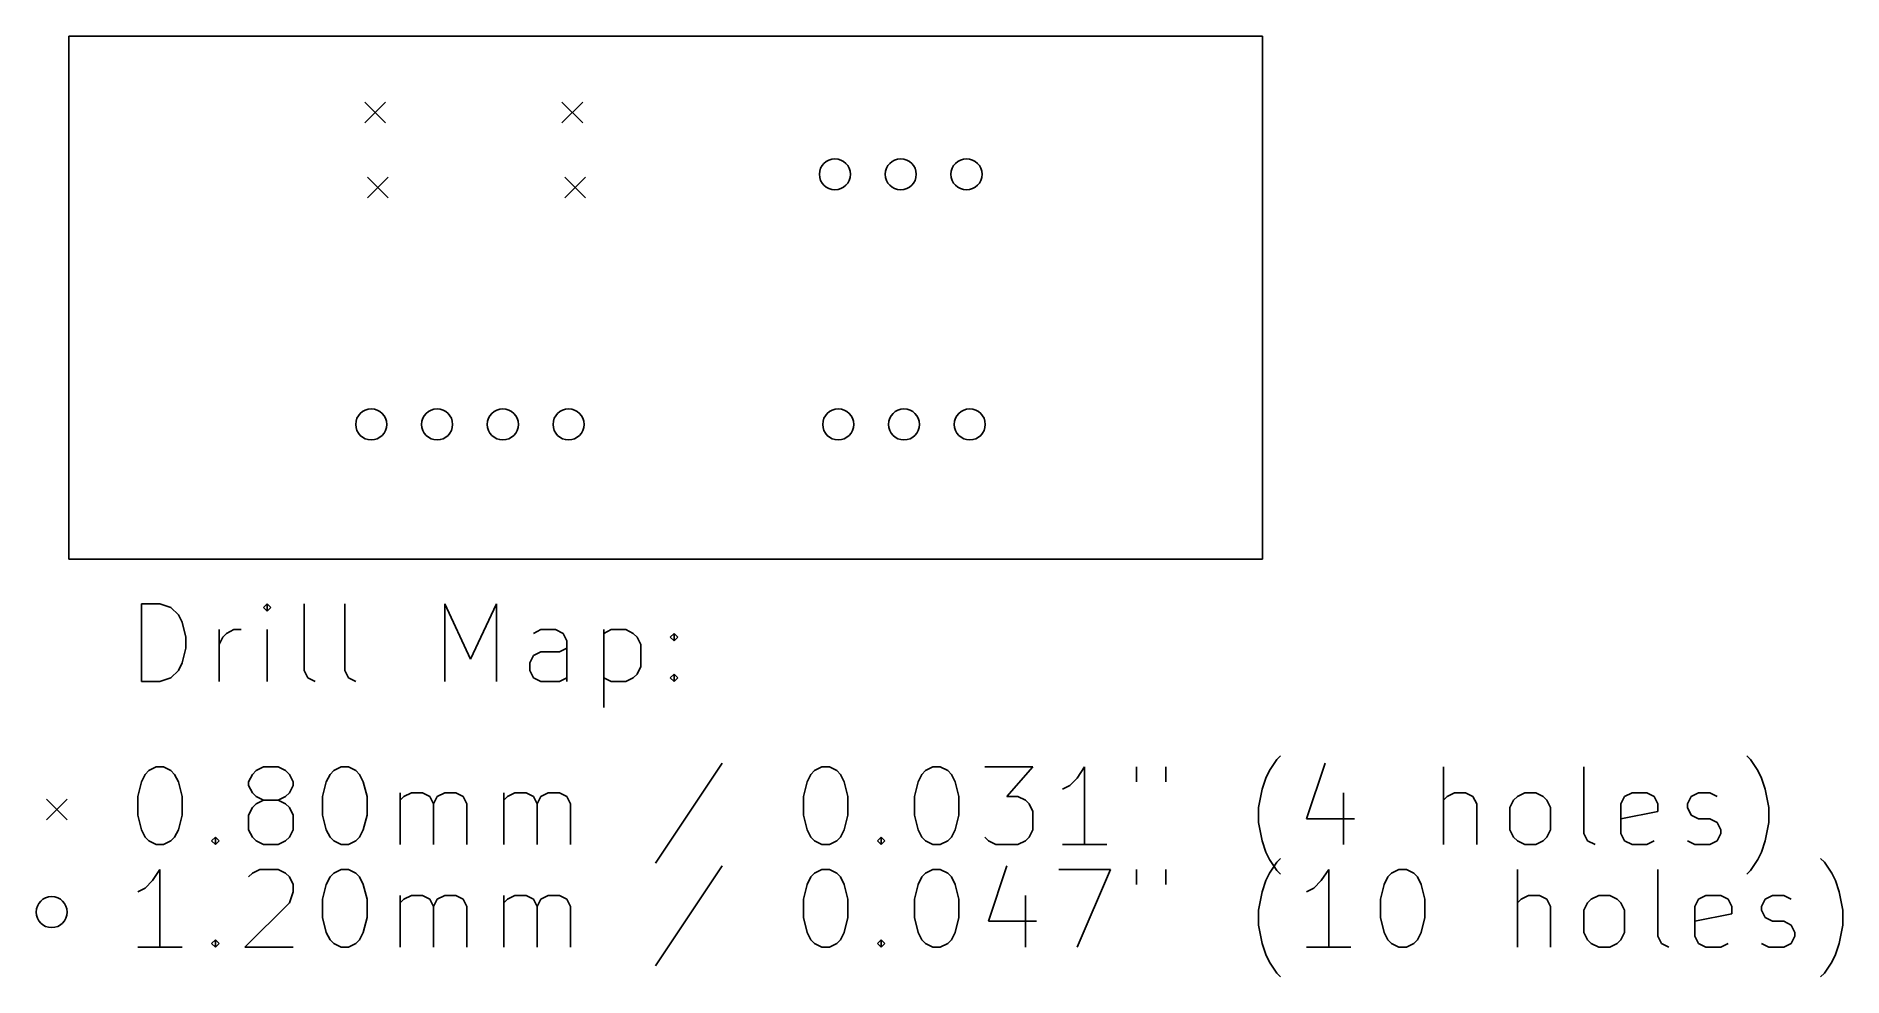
# Model space of a CAD drawing. Extents: x 94.8 to 164.5, y -107.7 to -71.4.
import ezdxf

# ---------------------------------------------------------------- set-up
doc = ezdxf.new("R2010")
doc.units = 0
doc.layers.add('BLACK', color=7, linetype='CONTINUOUS')

msp = doc.modelspace()

# ---------------------------------------------------------------- linework, layer by layer
at = {"layer": 'BLACK', "linetype": 'CONTINUOUS'}
for p, q in [((96.012, -71.374), (96.012, -91.567)), ((96.012, -71.374), (142.113, -71.374)), ((142.113, -71.374), (142.113, -91.567)), ((107.441, -73.919), (108.241, -74.719)), ((108.241, -73.919), (107.441, -74.719)), ((115.061, -73.919), (115.861, -74.719)), ((115.861, -73.919), (115.061, -74.719)), ((107.55, -76.816), (108.35, -77.616)), ((108.35, -76.816), (107.55, -77.616)), ((115.17, -76.816), (115.97, -77.616)), ((115.97, -76.816), (115.17, -77.616)), ((142.113, -91.567), (96.012, -91.567)), ((98.8163, -96.2841), (98.8163, -93.2841)), ((98.8163, -93.2841), (99.5306, -93.2841)), ((99.5306, -93.2841), (99.9591, -93.427)), ((99.9591, -93.427), (100.245, -93.7127)), ((103.673, -93.2841), (103.531, -93.427)), ((103.531, -93.427), (103.673, -93.5699)), ((103.816, -93.427), (103.673, -93.2841)), ((103.673, -93.2841), (103.673, -93.5699)), ((103.673, -93.5699), (103.816, -93.427)), ((105.102, -95.8556), (105.102, -93.2841)), ((106.673, -95.8556), (106.673, -93.2841)), ((110.531, -96.2841), (110.531, -93.2841)), ((110.531, -93.2841), (111.531, -95.427)), ((111.531, -95.427), (112.531, -93.2841)), ((112.531, -93.2841), (112.531, -96.2841)), ((100.245, -93.7127), (100.388, -93.9984)), ((100.388, -93.9984), (100.531, -94.5699)), ((100.531, -94.5699), (100.531, -94.9984)), ((101.816, -96.2841), (101.816, -94.2841)), ((101.816, -94.8556), (101.959, -94.5699)), ((101.959, -94.5699), (102.102, -94.427)), ((102.102, -94.427), (102.388, -94.2841)), ((102.388, -94.2841), (102.673, -94.2841)), ((103.673, -96.2841), (103.673, -94.2841)), ((114.245, -94.2841), (113.959, -94.427)), ((114.816, -94.2841), (114.245, -94.2841)), ((115.102, -94.427), (114.816, -94.2841)), ((115.245, -94.7127), (115.102, -94.427)), ((115.245, -96.2841), (115.245, -94.7127)), ((116.673, -94.2841), (116.673, -97.2841)), ((116.673, -94.427), (116.959, -94.2841)), ((116.959, -94.2841), (117.531, -94.2841)), ((117.531, -94.2841), (117.816, -94.427)), ((117.816, -94.427), (117.959, -94.5699)), ((117.959, -94.5699), (118.102, -94.8556)), ((118.102, -94.8556), (118.102, -95.7127)), ((119.245, -94.5699), (119.388, -94.427)), ((119.388, -94.7127), (119.245, -94.5699)), ((119.388, -94.427), (119.531, -94.5699)), ((119.388, -94.427), (119.388, -94.7127)), ((119.531, -94.5699), (119.388, -94.7127)), ((100.388, -95.5699), (100.245, -95.8556)), ((100.531, -94.9984), (100.388, -95.5699)), ((113.816, -95.5699), (113.959, -95.2841)), ((113.816, -95.8556), (113.816, -95.5699)), ((113.959, -95.2841), (114.245, -95.1413)), ((114.245, -95.1413), (114.959, -95.1413)), ((114.959, -95.1413), (115.245, -94.9984)), ((99.5306, -96.2841), (98.8163, -96.2841)), ((99.9591, -96.1413), (99.5306, -96.2841)), ((100.245, -95.8556), (99.9591, -96.1413)), ((105.245, -96.1413), (105.102, -95.8556)), ((105.531, -96.2841), (105.245, -96.1413)), ((106.816, -96.1413), (106.673, -95.8556)), ((107.102, -96.2841), (106.816, -96.1413)), ((113.959, -96.1413), (113.816, -95.8556)), ((114.245, -96.2841), (113.959, -96.1413)), ((114.959, -96.2841), (114.245, -96.2841)), ((115.245, -96.1413), (114.959, -96.2841)), ((116.959, -96.2841), (116.673, -96.1413)), ((117.531, -96.2841), (116.959, -96.2841)), ((117.816, -96.1413), (117.531, -96.2841)), ((117.959, -95.9984), (117.816, -96.1413)), ((118.102, -95.7127), (117.959, -95.9984)), ((119.245, -96.1413), (119.388, -95.9984)), ((119.388, -96.2841), (119.245, -96.1413)), ((119.388, -95.9984), (119.531, -96.1413)), ((119.388, -95.9984), (119.388, -96.2841)), ((119.531, -96.1413), (119.388, -96.2841)), ((98.9591, -99.8699), (99.102, -99.727)), ((99.102, -99.727), (99.3877, -99.5841)), ((99.3877, -99.5841), (99.6734, -99.5841)), ((99.6734, -99.5841), (99.9591, -99.727)), ((99.9591, -99.727), (100.102, -99.8699)), ((103.102, -99.8699), (103.245, -99.727)), ((103.245, -99.727), (103.531, -99.5841)), ((103.531, -99.5841), (104.102, -99.5841)), ((104.102, -99.5841), (104.388, -99.727)), ((104.388, -99.727), (104.531, -99.8699)), ((106.102, -99.8699), (106.245, -99.727)), ((106.245, -99.727), (106.531, -99.5841)), ((106.531, -99.5841), (106.816, -99.5841)), ((106.816, -99.5841), (107.102, -99.727)), ((107.102, -99.727), (107.245, -99.8699)), ((121.245, -99.4413), (118.673, -103.298)), ((124.673, -99.8699), (124.816, -99.727)), ((124.816, -99.727), (125.102, -99.5841)), ((125.102, -99.5841), (125.388, -99.5841)), ((125.388, -99.5841), (125.673, -99.727)), ((125.673, -99.727), (125.816, -99.8699)), ((128.959, -99.8699), (129.102, -99.727)), ((129.102, -99.727), (129.388, -99.5841)), ((129.388, -99.5841), (129.673, -99.5841)), ((129.673, -99.5841), (129.959, -99.727)), ((129.959, -99.727), (130.102, -99.8699)), ((131.388, -99.5841), (133.245, -99.5841)), ((133.245, -99.5841), (132.245, -100.727)), ((135.245, -99.5841), (134.959, -100.013)), ((135.245, -102.584), (135.245, -99.5841)), ((137.245, -99.5841), (137.245, -100.156)), ((138.388, -99.5841), (138.388, -100.156)), ((142.245, -100.013), (142.388, -99.727)), ((142.388, -99.727), (142.673, -99.2984)), ((142.673, -99.2984), (142.816, -99.1556)), ((144.531, -99.4413), (143.816, -101.584)), ((149.102, -102.584), (149.102, -99.5841)), ((154.531, -102.156), (154.531, -99.5841)), ((160.959, -99.2984), (160.816, -99.1556)), ((161.245, -99.727), (160.959, -99.2984)), ((161.388, -100.013), (161.245, -99.727)), ((98.6734, -100.727), (98.8163, -100.156)), ((98.8163, -100.156), (98.9591, -99.8699)), ((100.102, -99.8699), (100.245, -100.156)), ((100.245, -100.156), (100.388, -100.727)), ((102.959, -100.156), (103.102, -99.8699)), ((102.959, -100.298), (102.959, -100.156)), ((103.102, -100.584), (102.959, -100.298)), ((104.531, -99.8699), (104.673, -100.156)), ((104.673, -100.298), (104.531, -100.584)), ((104.673, -100.156), (104.673, -100.298)), ((105.816, -100.727), (105.959, -100.156)), ((105.959, -100.156), (106.102, -99.8699)), ((107.245, -99.8699), (107.388, -100.156)), ((107.388, -100.156), (107.531, -100.727)), ((124.388, -100.727), (124.531, -100.156)), ((124.531, -100.156), (124.673, -99.8699)), ((125.816, -99.8699), (125.959, -100.156)), ((125.959, -100.156), (126.102, -100.727)), ((128.673, -100.727), (128.816, -100.156)), ((128.816, -100.156), (128.959, -99.8699)), ((130.102, -99.8699), (130.245, -100.156)), ((130.245, -100.156), (130.388, -100.727)), ((134.673, -100.298), (134.388, -100.441)), ((134.959, -100.013), (134.673, -100.298)), ((141.959, -101.156), (142.102, -100.441)), ((142.102, -100.441), (142.245, -100.013)), ((161.531, -100.441), (161.388, -100.013)), ((161.673, -101.156), (161.531, -100.441)), ((95.152, -100.827), (95.952, -101.627)), ((95.952, -100.827), (95.152, -101.627)), ((98.6734, -101.441), (98.6734, -100.727)), ((100.388, -100.727), (100.388, -101.441)), ((103.102, -101.156), (102.959, -101.441)), ((103.245, -100.727), (103.102, -100.584)), ((103.245, -101.013), (103.102, -101.156)), ((103.531, -100.87), (103.245, -100.727)), ((103.531, -100.87), (103.245, -101.013)), ((104.102, -100.87), (103.531, -100.87)), ((104.388, -100.727), (104.102, -100.87)), ((104.388, -101.013), (104.102, -100.87)), ((104.531, -100.584), (104.388, -100.727)), ((104.531, -101.156), (104.388, -101.013)), ((104.673, -101.441), (104.531, -101.156)), ((105.816, -101.441), (105.816, -100.727)), ((107.531, -100.727), (107.531, -101.441)), ((108.816, -102.584), (108.816, -100.584)), ((108.816, -100.87), (108.959, -100.727)), ((108.959, -100.727), (109.245, -100.584)), ((109.245, -100.584), (109.673, -100.584)), ((109.673, -100.584), (109.959, -100.727)), ((109.959, -100.727), (110.102, -101.013)), ((110.102, -101.013), (110.245, -100.727)), ((110.102, -101.013), (110.102, -102.584)), ((110.245, -100.727), (110.531, -100.584)), ((110.531, -100.584), (110.959, -100.584)), ((110.959, -100.584), (111.245, -100.727)), ((111.245, -100.727), (111.388, -101.013)), ((111.388, -101.013), (111.388, -102.584)), ((112.816, -102.584), (112.816, -100.584)), ((112.816, -100.87), (112.959, -100.727)), ((112.959, -100.727), (113.245, -100.584)), ((113.245, -100.584), (113.673, -100.584)), ((113.673, -100.584), (113.959, -100.727)), ((113.959, -100.727), (114.102, -101.013)), ((114.102, -101.013), (114.245, -100.727)), ((114.102, -101.013), (114.102, -102.584)), ((114.245, -100.727), (114.531, -100.584)), ((114.531, -100.584), (114.959, -100.584)), ((114.959, -100.584), (115.245, -100.727)), ((115.245, -100.727), (115.388, -101.013)), ((115.388, -101.013), (115.388, -102.584)), ((124.388, -101.441), (124.388, -100.727)), ((126.102, -100.727), (126.102, -101.441)), ((128.673, -101.441), (128.673, -100.727)), ((130.388, -100.727), (130.388, -101.441)), ((132.245, -100.727), (132.673, -100.727)), ((132.673, -100.727), (132.959, -100.87)), ((132.959, -100.87), (133.102, -101.013)), ((133.102, -101.013), (133.245, -101.298)), ((141.959, -101.727), (141.959, -101.156)), ((145.245, -100.584), (145.245, -102.584)), ((149.245, -100.727), (149.102, -100.87)), ((149.531, -100.584), (149.245, -100.727)), ((149.959, -100.584), (149.531, -100.584)), ((150.245, -100.727), (149.959, -100.584)), ((150.388, -101.013), (150.245, -100.727)), ((150.388, -102.584), (150.388, -101.013)), ((151.673, -101.156), (151.816, -100.87)), ((151.673, -102.013), (151.673, -101.156)), ((151.816, -100.87), (151.959, -100.727)), ((151.959, -100.727), (152.245, -100.584)), ((152.245, -100.584), (152.673, -100.584)), ((152.673, -100.584), (152.959, -100.727)), ((152.959, -100.727), (153.102, -100.87)), ((153.102, -100.87), (153.245, -101.156)), ((153.245, -101.156), (153.245, -102.013)), ((155.959, -101.013), (156.102, -100.727)), ((155.959, -102.156), (155.959, -101.013)), ((156.102, -100.727), (156.388, -100.584)), ((156.388, -100.584), (156.959, -100.584)), ((156.959, -100.584), (157.245, -100.727)), ((157.245, -100.727), (157.388, -101.013)), ((157.388, -101.013), (157.388, -101.298)), ((158.531, -101.013), (158.673, -100.727)), ((158.531, -101.156), (158.531, -101.013)), ((158.673, -101.441), (158.531, -101.156)), ((158.673, -100.727), (158.959, -100.584)), ((158.959, -100.584), (159.388, -100.584)), ((159.388, -100.584), (159.673, -100.727)), ((161.673, -101.727), (161.673, -101.156)), ((98.8163, -102.013), (98.6734, -101.441)), ((100.388, -101.441), (100.245, -102.013)), ((102.959, -101.441), (102.959, -102.013)), ((104.673, -102.013), (104.673, -101.441)), ((105.959, -102.013), (105.816, -101.441)), ((107.531, -101.441), (107.388, -102.013)), ((124.531, -102.013), (124.388, -101.441)), ((126.102, -101.441), (125.959, -102.013)), ((128.816, -102.013), (128.673, -101.441)), ((130.388, -101.441), (130.245, -102.013)), ((133.245, -101.298), (133.245, -102.013)), ((142.102, -102.441), (141.959, -101.727)), ((143.816, -101.584), (145.673, -101.584)), ((157.388, -101.298), (155.959, -101.584)), ((158.959, -101.584), (158.673, -101.441)), ((159.388, -101.584), (158.959, -101.584)), ((159.673, -101.727), (159.388, -101.584)), ((159.816, -102.013), (159.673, -101.727)), ((161.531, -102.441), (161.673, -101.727)), ((98.9591, -102.298), (98.8163, -102.013)), ((99.102, -102.441), (98.9591, -102.298)), ((99.3877, -102.584), (99.102, -102.441)), ((99.9591, -102.441), (99.6734, -102.584)), ((100.102, -102.298), (99.9591, -102.441)), ((100.245, -102.013), (100.102, -102.298)), ((101.531, -102.441), (101.673, -102.298)), ((101.673, -102.584), (101.531, -102.441)), ((101.673, -102.298), (101.816, -102.441)), ((101.673, -102.298), (101.673, -102.584)), ((101.816, -102.441), (101.673, -102.584)), ((102.959, -102.013), (103.102, -102.298)), ((103.102, -102.298), (103.245, -102.441)), ((103.245, -102.441), (103.531, -102.584)), ((104.102, -102.584), (104.388, -102.441)), ((104.388, -102.441), (104.531, -102.298)), ((104.531, -102.298), (104.673, -102.013)), ((106.102, -102.298), (105.959, -102.013)), ((106.245, -102.441), (106.102, -102.298)), ((106.531, -102.584), (106.245, -102.441)), ((107.102, -102.441), (106.816, -102.584)), ((107.245, -102.298), (107.102, -102.441)), ((107.388, -102.013), (107.245, -102.298)), ((124.673, -102.298), (124.531, -102.013)), ((124.816, -102.441), (124.673, -102.298)), ((125.102, -102.584), (124.816, -102.441)), ((125.673, -102.441), (125.388, -102.584)), ((125.816, -102.298), (125.673, -102.441)), ((125.959, -102.013), (125.816, -102.298)), ((127.245, -102.441), (127.388, -102.298)), ((127.388, -102.584), (127.245, -102.441)), ((127.388, -102.298), (127.531, -102.441)), ((127.388, -102.298), (127.388, -102.584)), ((127.531, -102.441), (127.388, -102.584)), ((128.959, -102.298), (128.816, -102.013)), ((129.102, -102.441), (128.959, -102.298)), ((129.388, -102.584), (129.102, -102.441)), ((129.959, -102.441), (129.673, -102.584)), ((130.102, -102.298), (129.959, -102.441)), ((130.245, -102.013), (130.102, -102.298)), ((131.531, -102.441), (131.388, -102.298)), ((131.816, -102.584), (131.531, -102.441)), ((132.959, -102.441), (132.673, -102.584)), ((133.102, -102.298), (132.959, -102.441)), ((133.245, -102.013), (133.102, -102.298)), ((142.245, -102.87), (142.102, -102.441)), ((151.816, -102.298), (151.673, -102.013)), ((151.959, -102.441), (151.816, -102.298)), ((152.245, -102.584), (151.959, -102.441)), ((152.959, -102.441), (152.673, -102.584)), ((153.102, -102.298), (152.959, -102.441)), ((153.245, -102.013), (153.102, -102.298)), ((154.673, -102.441), (154.531, -102.156)), ((154.959, -102.584), (154.673, -102.441)), ((156.102, -102.441), (155.959, -102.156)), ((156.388, -102.584), (156.102, -102.441)), ((157.245, -102.441), (156.959, -102.584)), ((158.531, -102.441), (158.816, -102.584)), ((159.388, -102.584), (159.673, -102.441)), ((159.673, -102.441), (159.816, -102.156)), ((159.816, -102.156), (159.816, -102.013)), ((161.388, -102.87), (161.531, -102.441)), ((99.6734, -102.584), (99.3877, -102.584)), ((103.531, -102.584), (104.102, -102.584)), ((106.816, -102.584), (106.531, -102.584)), ((125.388, -102.584), (125.102, -102.584)), ((129.673, -102.584), (129.388, -102.584)), ((132.673, -102.584), (131.816, -102.584)), ((136.102, -102.584), (134.388, -102.584)), ((142.388, -103.156), (142.245, -102.87)), ((142.673, -103.584), (142.388, -103.156)), ((142.388, -103.687), (142.673, -103.258)), ((142.673, -103.258), (142.816, -103.116)), ((152.673, -102.584), (152.245, -102.584)), ((156.959, -102.584), (156.388, -102.584)), ((158.816, -102.584), (159.388, -102.584)), ((160.959, -103.584), (161.245, -103.156)), ((161.245, -103.156), (161.388, -102.87)), ((163.816, -103.258), (163.673, -103.116)), ((164.102, -103.687), (163.816, -103.258)), ((99.5306, -103.544), (99.2449, -103.973)), ((99.5306, -106.544), (99.5306, -103.544)), ((102.959, -103.83), (103.102, -103.687)), ((103.102, -103.687), (103.388, -103.544)), ((103.388, -103.544), (104.102, -103.544)), ((104.102, -103.544), (104.388, -103.687)), ((104.388, -103.687), (104.531, -103.83)), ((104.531, -103.83), (104.673, -104.116)), ((105.959, -104.116), (106.102, -103.83)), ((106.102, -103.83), (106.245, -103.687)), ((106.245, -103.687), (106.531, -103.544)), ((106.531, -103.544), (106.816, -103.544)), ((106.816, -103.544), (107.102, -103.687)), ((107.102, -103.687), (107.245, -103.83)), ((107.245, -103.83), (107.388, -104.116)), ((121.245, -103.401), (118.673, -107.258)), ((124.531, -104.116), (124.673, -103.83)), ((124.673, -103.83), (124.816, -103.687)), ((124.816, -103.687), (125.102, -103.544)), ((125.102, -103.544), (125.388, -103.544)), ((125.388, -103.544), (125.673, -103.687)), ((125.673, -103.687), (125.816, -103.83)), ((125.816, -103.83), (125.959, -104.116)), ((128.816, -104.116), (128.959, -103.83)), ((128.959, -103.83), (129.102, -103.687)), ((129.102, -103.687), (129.388, -103.544)), ((129.388, -103.544), (129.673, -103.544)), ((129.673, -103.544), (129.959, -103.687)), ((129.959, -103.687), (130.102, -103.83)), ((130.102, -103.83), (130.245, -104.116)), ((132.245, -103.401), (131.531, -105.544)), ((134.245, -103.544), (136.245, -103.544)), ((136.245, -103.544), (134.959, -106.544)), ((137.245, -103.544), (137.245, -104.116)), ((138.388, -103.544), (138.388, -104.116)), ((142.245, -103.973), (142.388, -103.687)), ((142.816, -103.727), (142.673, -103.584)), ((144.673, -103.544), (144.388, -103.973)), ((144.673, -106.544), (144.673, -103.544)), ((146.816, -104.116), (146.959, -103.83)), ((146.959, -103.83), (147.102, -103.687)), ((147.102, -103.687), (147.388, -103.544)), ((147.388, -103.544), (147.673, -103.544)), ((147.673, -103.544), (147.959, -103.687)), ((147.959, -103.687), (148.102, -103.83)), ((148.102, -103.83), (148.245, -104.116)), ((151.959, -106.544), (151.959, -103.544)), ((157.388, -106.116), (157.388, -103.544)), ((160.816, -103.727), (160.959, -103.584)), ((164.245, -103.973), (164.102, -103.687)), ((98.9591, -104.258), (98.6734, -104.401)), ((99.2449, -103.973), (98.9591, -104.258)), ((104.673, -104.401), (104.531, -104.83)), ((104.673, -104.116), (104.673, -104.401)), ((105.816, -104.687), (105.959, -104.116)), ((107.388, -104.116), (107.531, -104.687)), ((108.816, -106.544), (108.816, -104.544)), ((108.959, -104.687), (109.245, -104.544)), ((109.245, -104.544), (109.673, -104.544)), ((109.673, -104.544), (109.959, -104.687)), ((110.245, -104.687), (110.531, -104.544)), ((110.531, -104.544), (110.959, -104.544)), ((110.959, -104.544), (111.245, -104.687)), ((112.816, -106.544), (112.816, -104.544)), ((112.959, -104.687), (113.245, -104.544)), ((113.245, -104.544), (113.673, -104.544)), ((113.673, -104.544), (113.959, -104.687)), ((114.245, -104.687), (114.531, -104.544)), ((114.531, -104.544), (114.959, -104.544)), ((114.959, -104.544), (115.245, -104.687)), ((124.388, -104.687), (124.531, -104.116)), ((125.959, -104.116), (126.102, -104.687)), ((128.673, -104.687), (128.816, -104.116)), ((130.245, -104.116), (130.388, -104.687)), ((132.959, -104.544), (132.959, -106.544)), ((141.959, -105.116), (142.102, -104.401)), ((142.102, -104.401), (142.245, -103.973)), ((144.102, -104.258), (143.816, -104.401)), ((144.388, -103.973), (144.102, -104.258)), ((146.673, -104.687), (146.816, -104.116)), ((148.245, -104.116), (148.388, -104.687)), ((152.388, -104.544), (152.102, -104.687)), ((152.816, -104.544), (152.388, -104.544)), ((153.102, -104.687), (152.816, -104.544)), ((154.816, -104.687), (155.102, -104.544)), ((155.102, -104.544), (155.531, -104.544)), ((155.531, -104.544), (155.816, -104.687)), ((158.959, -104.687), (159.245, -104.544)), ((159.245, -104.544), (159.816, -104.544)), ((159.816, -104.544), (160.102, -104.687)), ((161.531, -104.687), (161.816, -104.544)), ((161.816, -104.544), (162.245, -104.544)), ((162.245, -104.544), (162.531, -104.687)), ((164.388, -104.401), (164.245, -103.973)), ((164.531, -105.116), (164.388, -104.401)), ((104.531, -104.83), (102.816, -106.544)), ((105.816, -105.401), (105.816, -104.687)), ((107.531, -104.687), (107.531, -105.401)), ((108.816, -104.83), (108.959, -104.687)), ((109.959, -104.687), (110.102, -104.973)), ((110.102, -104.973), (110.245, -104.687)), ((110.102, -104.973), (110.102, -106.544)), ((111.245, -104.687), (111.388, -104.973)), ((111.388, -104.973), (111.388, -106.544)), ((112.816, -104.83), (112.959, -104.687)), ((113.959, -104.687), (114.102, -104.973)), ((114.102, -104.973), (114.245, -104.687)), ((114.102, -104.973), (114.102, -106.544)), ((115.245, -104.687), (115.388, -104.973)), ((115.388, -104.973), (115.388, -106.544)), ((124.388, -105.401), (124.388, -104.687)), ((126.102, -104.687), (126.102, -105.401)), ((128.673, -105.401), (128.673, -104.687)), ((130.388, -104.687), (130.388, -105.401)), ((141.959, -105.687), (141.959, -105.116)), ((146.673, -105.401), (146.673, -104.687)), ((148.388, -104.687), (148.388, -105.401)), ((152.102, -104.687), (151.959, -104.83)), ((153.245, -104.973), (153.102, -104.687)), ((153.245, -106.544), (153.245, -104.973)), ((154.531, -105.116), (154.673, -104.83)), ((154.531, -105.973), (154.531, -105.116)), ((154.673, -104.83), (154.816, -104.687)), ((155.816, -104.687), (155.959, -104.83)), ((155.959, -104.83), (156.102, -105.116)), ((156.102, -105.116), (156.102, -105.973)), ((158.816, -104.973), (158.959, -104.687)), ((158.816, -106.116), (158.816, -104.973)), ((160.245, -105.258), (158.816, -105.544)), ((160.102, -104.687), (160.245, -104.973)), ((160.245, -104.973), (160.245, -105.258)), ((161.388, -104.973), (161.531, -104.687)), ((161.388, -105.116), (161.388, -104.973)), ((161.531, -105.401), (161.388, -105.116)), ((164.531, -105.687), (164.531, -105.116)), ((105.959, -105.973), (105.816, -105.401)), ((106.102, -106.258), (105.959, -105.973)), ((107.388, -105.973), (107.245, -106.258)), ((107.531, -105.401), (107.388, -105.973)), ((124.531, -105.973), (124.388, -105.401)), ((124.673, -106.258), (124.531, -105.973)), ((125.959, -105.973), (125.816, -106.258)), ((126.102, -105.401), (125.959, -105.973)), ((128.816, -105.973), (128.673, -105.401)), ((128.959, -106.258), (128.816, -105.973)), ((130.245, -105.973), (130.102, -106.258)), ((130.388, -105.401), (130.245, -105.973)), ((131.531, -105.544), (133.388, -105.544)), ((142.102, -106.401), (141.959, -105.687)), ((146.816, -105.973), (146.673, -105.401)), ((146.959, -106.258), (146.816, -105.973)), ((148.245, -105.973), (148.102, -106.258)), ((148.388, -105.401), (148.245, -105.973)), ((154.673, -106.258), (154.531, -105.973)), ((156.102, -105.973), (155.959, -106.258)), ((161.816, -105.544), (161.531, -105.401)), ((162.245, -105.544), (161.816, -105.544)), ((162.531, -105.687), (162.245, -105.544)), ((162.673, -105.973), (162.531, -105.687)), ((162.673, -106.116), (162.673, -105.973)), ((164.388, -106.401), (164.531, -105.687)), ((100.388, -106.544), (98.6734, -106.544)), ((101.531, -106.401), (101.673, -106.258)), ((101.673, -106.544), (101.531, -106.401)), ((101.673, -106.258), (101.816, -106.401)), ((101.673, -106.258), (101.673, -106.544)), ((101.816, -106.401), (101.673, -106.544)), ((102.816, -106.544), (104.673, -106.544)), ((106.245, -106.401), (106.102, -106.258)), ((106.531, -106.544), (106.245, -106.401)), ((106.816, -106.544), (106.531, -106.544)), ((107.102, -106.401), (106.816, -106.544)), ((107.245, -106.258), (107.102, -106.401)), ((124.816, -106.401), (124.673, -106.258)), ((125.102, -106.544), (124.816, -106.401)), ((125.388, -106.544), (125.102, -106.544)), ((125.673, -106.401), (125.388, -106.544)), ((125.816, -106.258), (125.673, -106.401)), ((127.245, -106.401), (127.388, -106.258)), ((127.388, -106.544), (127.245, -106.401)), ((127.388, -106.258), (127.531, -106.401)), ((127.388, -106.258), (127.388, -106.544)), ((127.531, -106.401), (127.388, -106.544)), ((129.102, -106.401), (128.959, -106.258)), ((129.388, -106.544), (129.102, -106.401)), ((129.673, -106.544), (129.388, -106.544)), ((129.959, -106.401), (129.673, -106.544)), ((130.102, -106.258), (129.959, -106.401)), ((142.245, -106.83), (142.102, -106.401)), ((145.531, -106.544), (143.816, -106.544)), ((147.102, -106.401), (146.959, -106.258)), ((147.388, -106.544), (147.102, -106.401)), ((147.673, -106.544), (147.388, -106.544)), ((147.959, -106.401), (147.673, -106.544)), ((148.102, -106.258), (147.959, -106.401)), ((154.816, -106.401), (154.673, -106.258)), ((155.102, -106.544), (154.816, -106.401)), ((155.531, -106.544), (155.102, -106.544)), ((155.816, -106.401), (155.531, -106.544)), ((155.959, -106.258), (155.816, -106.401)), ((157.531, -106.401), (157.388, -106.116)), ((157.816, -106.544), (157.531, -106.401)), ((158.959, -106.401), (158.816, -106.116)), ((159.245, -106.544), (158.959, -106.401)), ((159.816, -106.544), (159.245, -106.544)), ((160.102, -106.401), (159.816, -106.544)), ((161.388, -106.401), (161.673, -106.544)), ((161.673, -106.544), (162.245, -106.544)), ((162.245, -106.544), (162.531, -106.401)), ((162.531, -106.401), (162.673, -106.116)), ((164.245, -106.83), (164.388, -106.401)), ((142.388, -107.116), (142.245, -106.83)), ((142.673, -107.544), (142.388, -107.116)), ((163.816, -107.544), (164.102, -107.116)), ((164.102, -107.116), (164.245, -106.83)), ((142.816, -107.687), (142.673, -107.544)), ((163.673, -107.687), (163.816, -107.544))]:
    msp.add_line(p, q, dxfattribs=at)
at = {"layer": 'BLACK'}
for centre in [(125.603, -76.708), (128.143, -76.708), (130.683, -76.708), (107.696, -86.36), (110.236, -86.36), (112.776, -86.36), (115.316, -86.36), (125.73, -86.36), (128.27, -86.36), (130.81, -86.36), (95.352, -105.187)]:
    msp.add_circle(centre, 0.6, dxfattribs=at)

doc.saveas('drawing.dxf')
